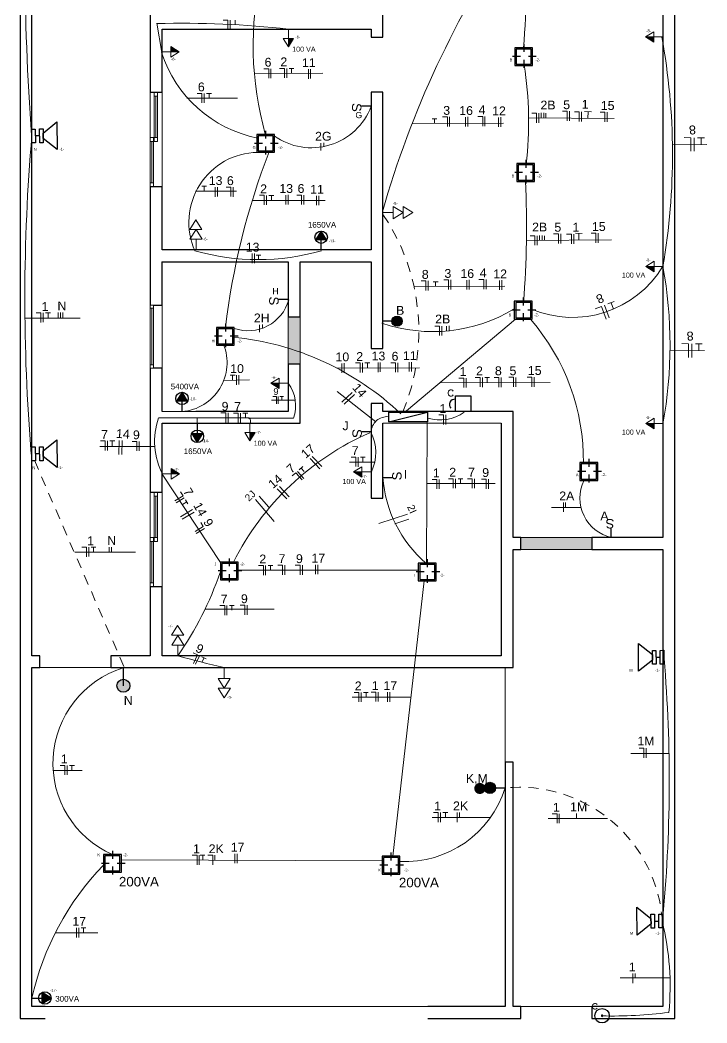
# Model space of a CAD drawing. Header units: millimetres. Extents: x 2802.7 to 2837.2, y 1572.5 to 1595.5.
# Drawn here: x 2802.71 to 2811.42, y 1572.5 to 1585.23 of the extents above; entities that cross this region are included whole.
import ezdxf

# ---------------------------------------------------------------- set-up
doc = ezdxf.new("R2010")
doc.units = ezdxf.units.MM
doc.linetypes.add('DASHDOT', pattern=[1, 0.5, -0.25, 0, -0.25])
doc.linetypes.add('DASHED', pattern=[1.905, 1.27, -0.635])
for name, color, linetype in [('05', 5, 'Continuous'), ('08', 8, 'Continuous'), ('EE-INTERRUPTOR', 2, 'Continuous'), ('ELETRICA', 2, 'Continuous'), ('ILUMINAÇÃO', 3, 'Continuous'), ('SIMBOLO', 2, 'Continuous')]:
    doc.layers.add(name, color=color, linetype=linetype)
for name, color, linetype, lineweight in [('A-AREA-IDEN', 2, 'Continuous', 9), ('A-DETL', 90, 'Continuous', 9), ('A-DETL-GENF', 92, 'Continuous', 9), ('A-FLOR', 192, 'Continuous', 9), ('A-FLOR-PATT', 8, 'Continuous', 9), ('A-GLAZ', 151, 'Continuous', 9), ('A-WALL', 113, 'Continuous', 9), ('AL2', 2, 'Continuous', 20), ('AL3', 3, 'Continuous', 30)]:
    doc.layers.add(name, color=color, linetype=linetype, lineweight=lineweight)
doc.styles.add('ROMAND', font='Romand', dxfattribs={"height": 0.3})
doc.styles.get("Standard").update_dxf_attribs({"font": 'arial.ttf'})

# ---------------------------------------------------------------- blocks, each defined once
blk = doc.blocks.new('Janela de correr - 2 Painéis - _120x100_MultiNucleo-524294-00-Térreo')
at = {"layer": 'A-GLAZ', "lineweight": 18}
for p, q in [((-0.6, 0.075), (-0.55, 0.075)), ((-0.55, 0.035), (-0.6, 0.035)), ((-0.55, 0.075), (-0.55, 0.035)), ((-0.025, 0.055), (-0.55, 0.055)), ((-0.55, 0.055), (-0.025, 0.055)), ((-0.025, 0.075), (0.025, 0.075)), ((-0.025, 0.035), (-0.025, 0.075)), ((0.025, 0.035), (-0.025, 0.035)), ((-0.025, 0.025), (0.025, 0.025)), ((-0.025, -0.015), (-0.025, 0.025)), ((0.025, 0.075), (0.025, 0.035)), ((0.025, 0.025), (0.025, -0.015)), ((0.025, 0.005), (0.55, 0.005)), ((0.55, 0.005), (0.025, 0.005)), ((0.55, 0.025), (0.6, 0.025)), ((0.55, -0.015), (0.55, 0.025)), ((0.025, -0.015), (-0.025, -0.015)), ((0.6, -0.015), (0.55, -0.015))]:
    blk.add_line(p, q, dxfattribs=at)
at = {"layer": 'A-GLAZ'}
for p, q in [((-0.55, 0.075), (-0.025, 0.075)), ((-0.025, 0.035), (-0.55, 0.035)), ((0.025, 0.025), (0.55, 0.025)), ((0.55, -0.015), (0.025, -0.015))]:
    blk.add_line(p, q, dxfattribs=at)
blk = doc.blocks.new('Janela Maxim-ar - Painel 1 - _80x60_MultiNucleo-575731-00-Térreo')
at = {"layer": 'A-GLAZ', "lineweight": 18}
for p, q in [((-0.4, 0.075), (-0.36, 0.075)), ((-0.4, 0.035), (-0.4, 0.075)), ((-0.36, 0.035), (-0.4, 0.035)), ((-0.36, 0.075), (-0.36, 0.035)), ((-0.36, 0.055), (0.36, 0.055)), ((0.36, 0.075), (0.4, 0.075)), ((0.36, 0.035), (0.36, 0.075)), ((0.4, 0.035), (0.36, 0.035)), ((0.4, 0.075), (0.4, 0.035))]:
    blk.add_line(p, q, dxfattribs=at)
at = {"layer": 'A-GLAZ'}
for p, q in [((-0.36, 0.075), (0.36, 0.075)), ((0.36, 0.035), (-0.36, 0.035))]:
    blk.add_line(p, q, dxfattribs=at)
blk = doc.blocks.new('A$C2d1ab4d6')
for points in [[(27.3, 157.9), (27.3, 27.3), (157.9, 27.3), (157.9, 157.9)], [(37.3, 147.9), (37.3, 37.3), (147.9, 37.3), (147.9, 147.9)]]:
    blk.add_lwpolyline(points, close=True)
at = {"layer": '08', "linetype": 'DASHDOT'}
for p, q in [((92.6, 185.3), (92.6, 0)), ((185.3, 92.6), (0, 92.6))]:
    blk.add_line(p, q, dxfattribs=at)
blk = doc.blocks.new('poste bicicross 1')
at = {"layer": 'ILUMINAÇÃO'}
blk.add_line((-0.057, 1.76), (-0.057, 1.452), dxfattribs=at)
for points in [[(-0.257, 2.012), (-1.057, 3.012), (0.943, 3.012), (0.143, 2.012)], [(-0.557, 2.012), (0.443, 2.012), (0.443, 1.76), (-0.557, 1.76)], [(-0.553, 1.452), (0.44, 1.452), (0.44, 1.2), (-0.553, 1.2)]]:
    blk.add_lwpolyline(points, close=True, dxfattribs=at)
blk = doc.blocks.new('A$C5A796328')
at = {"ltscale": 50}
h = blk.add_hatch(color=2, dxfattribs=at)
h.dxf.hatch_style = 1
h.paths.add_polyline_path([(15.6, 18.2), (15.6, 9.1), (30.2, 9.1)])
at = {"color": 2, "ltscale": 63}
for p, q in [((15.6, 0), (15.6, 18.2)), ((15.6, 18.2), (30.2, 9.1)), ((0, 9.1), (15.6, 9.1)), ((30.2, 9.1), (15.6, 0)), ((30.2, 9.1), (15.6, 9.1))]:
    blk.add_line(p, q, dxfattribs=at)
blk = doc.blocks.new('A$C51054501')
at = {"layer": 'AL3', "ltscale": 2}
h = blk.add_hatch(color=2, dxfattribs=at)
h.dxf.hatch_style = 1
h.paths.add_polyline_path([(21.9, 7), (11.7, 13.5), (11.7, 0.8)])
at = {"layer": 'AL3', "color": 2, "ltscale": 2}
for p, q in [((21.9, 7), (11.7, 13.5)), ((11.7, 0.8), (21.9, 7))]:
    blk.add_line(p, q, dxfattribs=at)
at = {"layer": 'SIMBOLO', "color": 2, "ltscale": 63}
for p, q in [((11.7, 0.8), (11.7, 13.5)), ((0, 7), (10, 7)), ((8.4, 7), (11.7, 7))]:
    blk.add_line(p, q, dxfattribs=at)
at = {"layer": 'SIMBOLO', "color": 1}
blk.add_circle((14.8, 7.1), 7.11, dxfattribs=at)

msp = doc.modelspace()

# ---------------------------------------------------------------- hatches: boundary and pattern name
at = {"true_color": 0x000000}
h = msp.add_hatch(color=18, dxfattribs=at)
h.dxf.hatch_style = 1
h.paths.add_polyline_path([(2807.559, 1581.406, 1), (2807.429, 1581.406, 1)])
h = msp.add_hatch(color=18, dxfattribs=at)
h.dxf.hatch_style = 1
h.paths.add_polyline_path([(2803.942, 1576.781, 1), (2804.107, 1576.781, 1)])
h = msp.add_hatch(color=2)
h.dxf.hatch_style = 1
h.paths.add_polyline_path([(2808.473, 1575.478, 1), (2808.615, 1575.478, 1)])
h = msp.add_hatch(color=2)
h.dxf.hatch_style = 1
h.paths.add_polyline_path([(2808.6, 1575.485, 1), (2808.743, 1575.485, 1)])
at = {"layer": 'A-FLOR-PATT'}
h = msp.add_hatch(dxfattribs=at)
h.set_pattern_fill('FP_6', color=256, style=0, pattern_type=2)
h.set_pattern_definition([(0, (2764.25022, 1584.46587), (0.406, 0.102), [0.034, -0.271, 0.034, -0.271, -1.626]), (0, (2764.25022, 1584.46587), (0.406, 0.102), [-0.61, 0.034, -0.576, 0.034, -0.271, -0.711]), (0, (2764.25022, 1584.46587), (0.406, 0.102), [-1.524, 0.034, -0.17, 0.034, -0.474]), (120, (2764.40222, 1584.51687), (-0.2913346, 0.30060631), [0.034, -0.271, 0.034, -0.271, -1.626]), (120, (2764.40222, 1584.51687), (-0.2913346, 0.30060631), [-0.61, 0.034, -0.576, 0.034, -0.271, -0.711]), (120, (2764.40222, 1584.51687), (-0.2913346, 0.30060631), [-1.524, 0.034, -0.17, 0.034, -0.474]), (240, (2764.45322, 1584.71987), (-0.1146654, -0.40260631), [0.034, -0.271, 0.034, -0.271, -1.626]), (240, (2764.45322, 1584.71987), (-0.1146654, -0.40260631), [-0.61, 0.034, -0.576, 0.034, -0.271, -0.711]), (240, (2764.45322, 1584.71987), (-0.1146654, -0.40260631), [-1.524, 0.034, -0.17, 0.034, -0.474])])
h.paths.add_polyline_path([(2809.965, 1578.511), (2809.965, 1578.661), (2809.065, 1578.661), (2809.065, 1578.511)], flags=0)
h.paths.add_polyline_path([(2806.115, 1580.861), (2806.265, 1580.861), (2806.265, 1581.461), (2806.115, 1581.461), (2806.115, 1581.421)], flags=0)
h.paths.add_polyline_path([(2807.165, 1585.361), (2807.315, 1585.361), (2807.315, 1585.961), (2807.165, 1585.961), (2807.165, 1585.939)], flags=0)
h.paths.add_polyline_path([(2807.165, 1586.811), (2807.315, 1586.811), (2807.315, 1587.611), (2807.165, 1587.611), (2807.165, 1586.843)], flags=0)
h.paths.add_polyline_path([(2804.515, 1586.911), (2804.515, 1587.611), (2804.365, 1587.611), (2804.365, 1586.911)], flags=0)
h.paths.add_polyline_path([(2805.59, 1590.761), (2806.19, 1590.762), (2806.19, 1590.911), (2805.59, 1590.911)], flags=0)
h.paths.add_polyline_path([(2804.615, 1590.761), (2805.215, 1590.761), (2805.215, 1590.911), (2804.615, 1590.911)], flags=0)

# ---------------------------------------------------------------- linework, layer by layer
at = {"color": 2}
for p, q in [((2807.494, 1581.406), (2807.316, 1581.406)), ((2804.024, 1576.781), (2804.024, 1577.011)), ((2808.672, 1575.485), (2808.864, 1575.485))]:
    msp.add_line(p, q, dxfattribs=at)
at = {"color": 1}
msp.add_lwpolyline([(2807.389, 1580.128), (2807.389, 1580.253), (2807.881, 1580.253), (2807.881, 1580.128)], close=True, dxfattribs=at)
msp.add_lwpolyline([(2807.389, 1580.128), (2807.881, 1580.253)], dxfattribs=at)
at = {"color": 2}
for centre, radius in [((2807.494, 1581.406), 0.0651), ((2804.024, 1576.781), 0.0825), ((2808.672, 1575.485), 0.0714)]:
    msp.add_circle(centre, radius, dxfattribs=at)
at = {"layer": 'A-AREA-IDEN', "color": 7, "true_color": 0xffffff}
for p, q in [((2805.289, 1585.226), (2805.349, 1585.226)), ((2805.349, 1585.226), (2805.349, 1585.105)), ((2805.378, 1585.226), (2805.378, 1585.105)), ((2805.44, 1585.226), (2805.44, 1585.166)), ((2805.682, 1584.55), (2806.555, 1584.553)), ((2805.806, 1584.609), (2805.867, 1584.609)), ((2805.867, 1584.609), (2805.867, 1584.488)), ((2805.896, 1584.609), (2805.896, 1584.488)), ((2806.006, 1584.613), (2806.066, 1584.613)), ((2806.066, 1584.613), (2806.066, 1584.493)), ((2806.095, 1584.613), (2806.095, 1584.493)), ((2806.126, 1584.613), (2806.187, 1584.613)), ((2806.157, 1584.613), (2806.157, 1584.553)), ((2806.37, 1584.602), (2806.37, 1584.482)), ((2806.399, 1584.604), (2806.399, 1584.484)), ((2804.96, 1584.296), (2805.02, 1584.296)), ((2805.02, 1584.296), (2805.02, 1584.175)), ((2805.049, 1584.296), (2805.049, 1584.175)), ((2805.08, 1584.296), (2805.14, 1584.296)), ((2805.111, 1584.296), (2805.111, 1584.235)), ((2804.828, 1584.234), (2805.472, 1584.234)), ((2808.071, 1583.997), (2808.132, 1583.997)), ((2808.132, 1583.997), (2808.132, 1583.877)), ((2808.161, 1583.997), (2808.161, 1583.876)), ((2808.363, 1583.995), (2808.363, 1583.874)), ((2808.393, 1583.997), (2808.393, 1583.876)), ((2808.519, 1584.004), (2808.58, 1584.004)), ((2808.58, 1584.004), (2808.58, 1583.882)), ((2808.609, 1584.003), (2808.609, 1583.882)), ((2808.78, 1583.991), (2808.78, 1583.871)), ((2808.81, 1583.993), (2808.81, 1583.873)), ((2809.162, 1583.986), (2810.247, 1583.977)), ((2809.204, 1584.045), (2809.264, 1584.045)), ((2809.264, 1584.045), (2809.264, 1583.924)), ((2809.293, 1584.045), (2809.293, 1583.924)), ((2809.322, 1584.048), (2809.322, 1583.987)), ((2809.354, 1584.049), (2809.354, 1583.989)), ((2809.383, 1584.047), (2809.383, 1583.986)), ((2809.592, 1584.069), (2809.653, 1584.069)), ((2809.653, 1584.069), (2809.653, 1583.948)), ((2809.682, 1584.069), (2809.682, 1583.947)), ((2809.743, 1584.06), (2809.804, 1584.06)), ((2809.804, 1584.06), (2809.804, 1583.94)), ((2809.833, 1584.06), (2809.833, 1583.94)), ((2809.871, 1584.064), (2809.958, 1584.063)), ((2809.916, 1584.064), (2809.915, 1583.977)), ((2810.068, 1584.058), (2810.129, 1584.058)), ((2810.129, 1584.058), (2810.129, 1583.936)), ((2810.158, 1584.058), (2810.158, 1583.936)), ((2807.694, 1583.914), (2808.845, 1583.917)), ((2807.939, 1583.975), (2807.999, 1583.975)), ((2807.97, 1583.974), (2807.97, 1583.914)), ((2811.134, 1583.735), (2811.221, 1583.734)), ((2811.221, 1583.734), (2811.219, 1583.562)), ((2811.262, 1583.734), (2811.261, 1583.561)), ((2811.306, 1583.733), (2811.393, 1583.733)), ((2811.351, 1583.733), (2811.35, 1583.647)), ((2806.528, 1583.665), (2806.528, 1583.572)), ((2806.565, 1583.668), (2806.565, 1583.623)), ((2810.986, 1583.644), (2811.424, 1583.646)), ((2805.018, 1583.12), (2805.078, 1583.12)), ((2805.049, 1583.12), (2805.049, 1583.059)), ((2805.187, 1583.106), (2805.187, 1582.985)), ((2805.217, 1583.108), (2805.217, 1582.987)), ((2805.328, 1583.106), (2805.389, 1583.106)), ((2805.389, 1583.106), (2805.389, 1582.986)), ((2805.418, 1583.106), (2805.418, 1582.985)), ((2804.94, 1583.056), (2805.46, 1583.057)), ((2805.75, 1583.003), (2805.81, 1583.003)), ((2805.81, 1583.003), (2805.81, 1582.882)), ((2805.839, 1583.002), (2805.839, 1582.882)), ((2805.87, 1583.002), (2805.931, 1583.002)), ((2805.901, 1583.002), (2805.901, 1582.942)), ((2806.083, 1583.006), (2806.083, 1582.885)), ((2806.112, 1583.008), (2806.112, 1582.887)), ((2806.224, 1583.006), (2806.284, 1583.006)), ((2806.284, 1583.006), (2806.284, 1582.885)), ((2806.313, 1583.006), (2806.313, 1582.885)), ((2806.474, 1582.996), (2806.474, 1582.876)), ((2806.503, 1582.998), (2806.503, 1582.878)), ((2805.656, 1582.939), (2806.581, 1582.938)), ((2809.183, 1582.49), (2809.243, 1582.49)), ((2809.243, 1582.49), (2809.243, 1582.369)), ((2809.272, 1582.49), (2809.272, 1582.369)), ((2809.301, 1582.492), (2809.301, 1582.432)), ((2809.334, 1582.493), (2809.334, 1582.433)), ((2809.362, 1582.49), (2809.362, 1582.43)), ((2809.48, 1582.514), (2809.541, 1582.514)), ((2809.541, 1582.514), (2809.541, 1582.392)), ((2809.571, 1582.514), (2809.571, 1582.392)), ((2809.645, 1582.509), (2809.706, 1582.509)), ((2809.706, 1582.509), (2809.706, 1582.388)), ((2809.735, 1582.509), (2809.735, 1582.388)), ((2809.757, 1582.521), (2809.843, 1582.52)), ((2809.801, 1582.52), (2809.8, 1582.434)), ((2809.956, 1582.523), (2810.016, 1582.523)), ((2810.016, 1582.523), (2810.016, 1582.401)), ((2810.046, 1582.523), (2810.046, 1582.401)), ((2809.136, 1582.431), (2810.214, 1582.439)), ((2805.657, 1582.263), (2805.657, 1582.142)), ((2805.686, 1582.265), (2805.686, 1582.144)), ((2805.707, 1582.244), (2805.767, 1582.244)), ((2805.738, 1582.244), (2805.738, 1582.184)), ((2807.708, 1581.846), (2808.859, 1581.849)), ((2807.799, 1581.916), (2807.86, 1581.916)), ((2807.86, 1581.916), (2807.86, 1581.795)), ((2807.889, 1581.916), (2807.889, 1581.794)), ((2807.953, 1581.906), (2808.014, 1581.906)), ((2807.984, 1581.906), (2807.984, 1581.846)), ((2808.086, 1581.929), (2808.146, 1581.929)), ((2808.146, 1581.929), (2808.146, 1581.808)), ((2808.175, 1581.929), (2808.175, 1581.808)), ((2808.378, 1581.927), (2808.378, 1581.806)), ((2808.408, 1581.929), (2808.408, 1581.808)), ((2808.533, 1581.936), (2808.594, 1581.936)), ((2808.594, 1581.936), (2808.594, 1581.814)), ((2808.624, 1581.935), (2808.624, 1581.814)), ((2808.795, 1581.923), (2808.795, 1581.803)), ((2808.825, 1581.925), (2808.825, 1581.805)), ((2810.005, 1581.563), (2810.086, 1581.594)), ((2810.086, 1581.594), (2810.147, 1581.433)), ((2810.125, 1581.609), (2810.186, 1581.448)), ((2810.166, 1581.625), (2810.247, 1581.656)), ((2810.208, 1581.64), (2810.238, 1581.56)), ((2802.779, 1581.444), (2803.477, 1581.444)), ((2802.919, 1581.51), (2802.979, 1581.51)), ((2802.979, 1581.51), (2802.979, 1581.39)), ((2803.008, 1581.513), (2803.008, 1581.392)), ((2803.039, 1581.51), (2803.1, 1581.51)), ((2803.07, 1581.51), (2803.07, 1581.45)), ((2803.199, 1581.518), (2803.199, 1581.45)), ((2803.227, 1581.517), (2803.227, 1581.449)), ((2803.256, 1581.517), (2803.256, 1581.45)), ((2805.752, 1581.36), (2805.752, 1581.267)), ((2805.788, 1581.362), (2805.788, 1581.318)), ((2807.973, 1581.343), (2808.033, 1581.343)), ((2808.033, 1581.343), (2808.033, 1581.223)), ((2808.062, 1581.343), (2808.062, 1581.223)), ((2808.122, 1581.344), (2808.122, 1581.284)), ((2808.155, 1581.345), (2808.155, 1581.285)), ((2811.105, 1581.121), (2811.191, 1581.12)), ((2811.191, 1581.12), (2811.19, 1580.947)), ((2811.232, 1581.12), (2811.231, 1580.947)), ((2811.277, 1581.119), (2811.363, 1581.118)), ((2811.321, 1581.119), (2811.32, 1581.032)), ((2810.956, 1581.03), (2811.394, 1581.032)), ((2806.728, 1580.811), (2807.78, 1580.814)), ((2806.795, 1580.871), (2806.795, 1580.75)), ((2806.824, 1580.872), (2806.824, 1580.752)), ((2806.968, 1580.876), (2807.028, 1580.876)), ((2807.028, 1580.876), (2807.028, 1580.755)), ((2807.057, 1580.876), (2807.057, 1580.755)), ((2807.088, 1580.876), (2807.148, 1580.876)), ((2807.119, 1580.876), (2807.119, 1580.815)), ((2807.253, 1580.881), (2807.253, 1580.76)), ((2807.282, 1580.883), (2807.282, 1580.762)), ((2807.416, 1580.879), (2807.476, 1580.879)), ((2807.476, 1580.879), (2807.476, 1580.758)), ((2807.505, 1580.879), (2807.505, 1580.758)), ((2807.649, 1580.886), (2807.649, 1580.766)), ((2807.679, 1580.888), (2807.679, 1580.768)), ((2805.379, 1580.721), (2805.44, 1580.721)), ((2805.41, 1580.721), (2805.41, 1580.66)), ((2805.46, 1580.721), (2805.46, 1580.6)), ((2805.489, 1580.723), (2805.489, 1580.602)), ((2808.279, 1580.684), (2808.34, 1580.684)), ((2808.34, 1580.684), (2808.34, 1580.564)), ((2808.369, 1580.684), (2808.369, 1580.563)), ((2808.487, 1580.692), (2808.547, 1580.692)), ((2808.547, 1580.692), (2808.547, 1580.572)), ((2808.576, 1580.692), (2808.576, 1580.571)), ((2808.607, 1580.692), (2808.667, 1580.692)), ((2808.638, 1580.692), (2808.638, 1580.632)), ((2808.726, 1580.693), (2808.787, 1580.693)), ((2808.787, 1580.693), (2808.787, 1580.571)), ((2808.816, 1580.693), (2808.816, 1580.571)), ((2808.911, 1580.694), (2808.971, 1580.694)), ((2808.971, 1580.694), (2808.971, 1580.572)), ((2809.001, 1580.693), (2809.001, 1580.572)), ((2809.143, 1580.697), (2809.204, 1580.697)), ((2809.204, 1580.697), (2809.204, 1580.575)), ((2809.233, 1580.697), (2809.233, 1580.575)), ((2805.298, 1580.654), (2805.625, 1580.662)), ((2808.038, 1580.624), (2809.434, 1580.628)), ((2805.919, 1580.45), (2805.965, 1580.45)), ((2805.965, 1580.45), (2805.965, 1580.358)), ((2805.987, 1580.45), (2805.987, 1580.358)), ((2806.01, 1580.45), (2806.056, 1580.45)), ((2806.034, 1580.45), (2806.034, 1580.404)), ((2807.224, 1580.13), (2806.734, 1580.514)), ((2806.925, 1580.503), (2806.796, 1580.38)), ((2806.953, 1580.476), (2806.824, 1580.354)), ((2806.203, 1580.403), (2805.904, 1580.403)), ((2805.261, 1580.243), (2805.322, 1580.243)), ((2805.322, 1580.243), (2805.322, 1580.122)), ((2805.351, 1580.243), (2805.351, 1580.122)), ((2805.42, 1580.241), (2805.48, 1580.241)), ((2805.48, 1580.241), (2805.48, 1580.121)), ((2805.509, 1580.241), (2805.509, 1580.121)), ((2805.54, 1580.241), (2805.601, 1580.241)), ((2805.571, 1580.241), (2805.571, 1580.181)), ((2808.024, 1580.216), (2808.084, 1580.216)), ((2808.084, 1580.216), (2808.084, 1580.095)), ((2808.113, 1580.216), (2808.113, 1580.095)), ((2804.419, 1579.818), (2803.726, 1579.818)), ((2803.733, 1579.886), (2803.793, 1579.886)), ((2803.793, 1579.886), (2803.793, 1579.765)), ((2803.822, 1579.886), (2803.822, 1579.765)), ((2803.853, 1579.886), (2803.914, 1579.886)), ((2803.884, 1579.886), (2803.884, 1579.825)), ((2803.97, 1579.892), (2803.965, 1579.714)), ((2804.009, 1579.892), (2804.004, 1579.715)), ((2804.137, 1579.881), (2804.197, 1579.881)), ((2804.197, 1579.881), (2804.197, 1579.76)), ((2804.226, 1579.881), (2804.226, 1579.76)), ((2806.391, 1579.663), (2806.514, 1579.534)), ((2806.418, 1579.691), (2806.54, 1579.562)), ((2806.911, 1579.681), (2806.971, 1579.681)), ((2806.971, 1579.681), (2806.971, 1579.561)), ((2807, 1579.681), (2807, 1579.56)), ((2807.031, 1579.681), (2807.091, 1579.681)), ((2807.062, 1579.681), (2807.062, 1579.621)), ((2806.254, 1579.522), (2806.299, 1579.563)), ((2806.277, 1579.543), (2806.318, 1579.498)), ((2807.209, 1579.618), (2806.893, 1579.618)), ((2806.165, 1579.442), (2806.21, 1579.482)), ((2806.21, 1579.482), (2806.29, 1579.393)), ((2806.231, 1579.501), (2806.312, 1579.412)), ((2808.147, 1579.407), (2808.208, 1579.407)), ((2808.208, 1579.407), (2808.208, 1579.287)), ((2808.237, 1579.407), (2808.237, 1579.286)), ((2808.268, 1579.407), (2808.328, 1579.407)), ((2808.299, 1579.407), (2808.299, 1579.347)), ((2808.387, 1579.408), (2808.448, 1579.408)), ((2808.448, 1579.408), (2808.448, 1579.286)), ((2808.477, 1579.408), (2808.477, 1579.286)), ((2805.976, 1579.279), (2806.099, 1579.151)), ((2806.003, 1579.307), (2806.125, 1579.178)), ((2807.875, 1579.346), (2808.74, 1579.346)), ((2807.94, 1579.399), (2808, 1579.399)), ((2808, 1579.399), (2808, 1579.279)), ((2808.029, 1579.399), (2808.029, 1579.278)), ((2808.565, 1579.402), (2808.626, 1579.402)), ((2808.626, 1579.402), (2808.626, 1579.281)), ((2808.656, 1579.402), (2808.656, 1579.281)), ((2804.781, 1579.191), (2804.678, 1579.128)), ((2804.796, 1579.166), (2804.692, 1579.103)), ((2804.749, 1579.242), (2804.781, 1579.191)), ((2805.747, 1579.184), (2805.867, 1579.046)), ((2804.828, 1579.113), (2804.776, 1579.081)), ((2804.812, 1579.139), (2804.843, 1579.088)), ((2805.698, 1579.142), (2805.938, 1578.865)), ((2809.823, 1579.044), (2809.452, 1579.044)), ((2809.603, 1579.106), (2809.603, 1578.986)), ((2809.632, 1579.106), (2809.632, 1579.046)), ((2804.9, 1579.016), (2804.747, 1578.925)), ((2804.921, 1578.984), (2804.768, 1578.893)), ((2807.625, 1578.956), (2807.265, 1578.839)), ((2805.037, 1578.801), (2804.934, 1578.739)), ((2805.052, 1578.776), (2804.949, 1578.714)), ((2805.006, 1578.853), (2805.037, 1578.801)), ((2807.645, 1578.893), (2807.465, 1578.834)), ((2803.496, 1578.537), (2803.556, 1578.537)), ((2803.556, 1578.537), (2803.556, 1578.417)), ((2803.585, 1578.54), (2803.585, 1578.419)), ((2803.616, 1578.537), (2803.677, 1578.537)), ((2803.647, 1578.537), (2803.647, 1578.477)), ((2803.845, 1578.541), (2803.845, 1578.474)), ((2803.874, 1578.541), (2803.874, 1578.475)), ((2803.408, 1578.475), (2804.178, 1578.475)), ((2805.739, 1578.307), (2805.799, 1578.307)), ((2805.799, 1578.307), (2805.799, 1578.186)), ((2805.828, 1578.307), (2805.828, 1578.186)), ((2805.859, 1578.307), (2805.919, 1578.307)), ((2805.89, 1578.306), (2805.89, 1578.246)), ((2805.983, 1578.311), (2806.043, 1578.311)), ((2806.043, 1578.311), (2806.043, 1578.19)), ((2806.072, 1578.311), (2806.072, 1578.19)), ((2806.204, 1578.311), (2806.265, 1578.311)), ((2806.265, 1578.311), (2806.265, 1578.19)), ((2806.294, 1578.31), (2806.294, 1578.19)), ((2806.46, 1578.317), (2806.46, 1578.197)), ((2806.489, 1578.317), (2806.489, 1578.197)), ((2805.067, 1577.752), (2805.938, 1577.752)), ((2805.249, 1577.799), (2805.309, 1577.799)), ((2805.309, 1577.799), (2805.309, 1577.678)), ((2805.338, 1577.798), (2805.338, 1577.678)), ((2805.37, 1577.798), (2805.43, 1577.798)), ((2805.4, 1577.798), (2805.4, 1577.738)), ((2805.506, 1577.803), (2805.566, 1577.803)), ((2805.566, 1577.803), (2805.566, 1577.682)), ((2805.595, 1577.802), (2805.595, 1577.682)), ((2804.91, 1577.2), (2804.965, 1577.174)), ((2804.965, 1577.174), (2804.913, 1577.065)), ((2804.991, 1577.162), (2804.94, 1577.053)), ((2805.019, 1577.148), (2805.074, 1577.123)), ((2805.047, 1577.135), (2805.021, 1577.081)), ((2807.666, 1576.637), (2806.924, 1576.637)), ((2806.95, 1576.696), (2807.01, 1576.696)), ((2807.01, 1576.696), (2807.01, 1576.575)), ((2807.039, 1576.696), (2807.039, 1576.575)), ((2807.07, 1576.696), (2807.13, 1576.696)), ((2807.101, 1576.696), (2807.101, 1576.635)), ((2807.165, 1576.7), (2807.225, 1576.7)), ((2807.225, 1576.7), (2807.225, 1576.58)), ((2807.254, 1576.7), (2807.254, 1576.58)), ((2807.373, 1576.7), (2807.373, 1576.579)), ((2807.402, 1576.7), (2807.402, 1576.579)), ((2810.563, 1575.989), (2810.623, 1575.989)), ((2810.623, 1575.989), (2810.623, 1575.868)), ((2810.652, 1575.989), (2810.652, 1575.868)), ((2810.941, 1575.923), (2810.459, 1575.923)), ((2803.222, 1575.77), (2803.282, 1575.77)), ((2803.282, 1575.77), (2803.282, 1575.65)), ((2803.311, 1575.77), (2803.311, 1575.649)), ((2803.342, 1575.77), (2803.403, 1575.77)), ((2803.373, 1575.77), (2803.373, 1575.71)), ((2803.134, 1575.706), (2803.502, 1575.706)), ((2808.673, 1575.11), (2807.941, 1575.11)), ((2807.956, 1575.173), (2808.016, 1575.173)), ((2808.016, 1575.173), (2808.016, 1575.052)), ((2808.045, 1575.172), (2808.045, 1575.052)), ((2808.077, 1575.172), (2808.137, 1575.172)), ((2808.107, 1575.172), (2808.107, 1575.112)), ((2808.256, 1575.173), (2808.256, 1575.051)), ((2808.285, 1575.173), (2808.285, 1575.112)), ((2810.162, 1575.095), (2809.412, 1575.095)), ((2809.462, 1575.157), (2809.523, 1575.157)), ((2809.523, 1575.157), (2809.523, 1575.036)), ((2809.552, 1575.157), (2809.552, 1575.036)), ((2809.768, 1575.16), (2809.768, 1575.099)), ((2804.898, 1574.63), (2804.958, 1574.63)), ((2804.958, 1574.63), (2804.958, 1574.51)), ((2804.987, 1574.63), (2804.987, 1574.51)), ((2804.999, 1574.631), (2805.059, 1574.631)), ((2805.03, 1574.631), (2805.03, 1574.57)), ((2805.097, 1574.631), (2805.157, 1574.631)), ((2805.157, 1574.631), (2805.157, 1574.51)), ((2805.186, 1574.631), (2805.186, 1574.57)), ((2805.438, 1574.65), (2805.438, 1574.53)), ((2805.467, 1574.65), (2805.467, 1574.53)), ((2803.429, 1573.71), (2803.429, 1573.589)), ((2803.458, 1573.71), (2803.458, 1573.589)), ((2803.489, 1573.71), (2803.549, 1573.71)), ((2803.52, 1573.71), (2803.52, 1573.649)), ((2803.168, 1573.646), (2803.701, 1573.646)), ((2810.951, 1573.076), (2810.322, 1573.076)), ((2810.484, 1573.13), (2810.484, 1573.009)), ((2810.513, 1573.13), (2810.513, 1573.076))]:
    msp.add_line(p, q, dxfattribs=at)
at = {"layer": 'A-AREA-IDEN', "color": 150}
for p, q in [((2807.613, 1580.267), (2808.995, 1581.432)), ((2804.472, 1580.178), (2805.618, 1580.178)), ((2804.961, 1580.109), (2804.961, 1580.178)), ((2805.617, 1580.177), (2806.18, 1580.176)), ((2807.876, 1580.128), (2807.866, 1578.337)), ((2805.255, 1578.346), (2804.517, 1579.465)), ((2807.764, 1578.246), (2805.484, 1578.246)), ((2807.837, 1578.111), (2807.442, 1574.618)), ((2807.304, 1574.558), (2803.999, 1574.574))]:
    msp.add_line(p, q, dxfattribs=at)
at = {"layer": 'A-AREA-IDEN', "color": 150, "linetype": 'DASHED', "ltscale": 0.1}
msp.add_line((2804.03, 1577.026), (2802.857, 1579.731), dxfattribs=at)
at = {"layer": 'A-AREA-IDEN', "color": 150}
msp.add_lwpolyline([(2804.511, 1584.813), (2804.45, 1585.188)], dxfattribs=at)
for centre, radius, start, end in [((2833.062, 1586.01), 30.285, 175.8343, 184.2588), ((2819.491, 1579.303), 12.673, 146.1008, 164.0089), ((2801.872, 1585.558), 7.257, 354.5958, 6.5322), ((2809.889, 1584.905), 4.219, 167.2475, 195.5087), ((2804.762, 1572.606), 12.579, 83.8103, 91.4216), ((2802.713, 1583.517), 8.274, 350.1375, 10.3954), ((2806.047, 1585.314), 1.618, 197.948, 258.5483), ((2804.582, 1583.936), 4.581, 353.2437, 9.0135), ((2806.408, 1584.415), 0.809, 234.4025, 339.5045), ((2826.767, 1581.694), 23.992, 175.0592, 184.7259), ((2805.742, 1582.661), 0.887, 91.1092, 204.0735), ((2814.354, 1580.269), 9.096, 158.8291, 173.3283), ((2797.92, 1582.593), 11.217, 355.1546, 3.0018), ((2805.734, 1585.088), 2.901, 253.9581, 286.0419), ((2809.718, 1582.79), 1.336, 247.1268, 329.0194), ((2805.341, 1581.102), 5.615, 349.7481, 10.2562), ((2805.606, 1581.819), 0.534, 250.9023, 344.3661), ((2807.947, 1583.265), 1.991, 251.1036, 301.2097), ((2807.127, 1579.637), 2.73, 359.3381, 40.9245), ((2805.053, 1577.604), 3.619, 46.5437, 84.2535), ((2804.718, 1580.878), 0.621, 274.6812, 21.9889), ((2805.733, 1580.335), 0.476, 340.205, 36.4823), ((2805.319, 1579.879), 0.899, 160.586, 208.0528), ((2805.587, 1580.135), 0.0518, 325.0768, 54.8942), ((2807.37, 1579.989), 0.206, 85.4122, 176.8643), ((2808.035, 1580.692), 0.539, 253.5504, 305.0694), ((2808.545, 1576.792), 3.49, 113.5422, 153.5095), ((2806.651, 1579.738), 0.573, 334.6567, 27.0465), ((2808.896, 1579.538), 1.586, 184.1539, 229.2164), ((2810.331, 1579.165), 0.518, 155.1747, 256.68), ((2801.208, 1579.609), 4.276, 325.0761, 341.0096), ((2808.128, 1589.316), 12.625, 254.3099, 257.0636), ((2792.735, 1575.572), 18.211, 354.3788, 4.8947), ((2804.396, 1575.798), 1.265, 107.1645, 246.2251), ((2807.594, 1575.88), 1.33, 267.2273, 342.7107), ((2806.303, 1572.057), 3.521, 135.9423, 167.5227), ((2807.523, 1572.966), 3.434, 354.5083, 13.8555), ((2810.229, 1578.177), 5.586, 268.6176, 277.3108)]:
    msp.add_arc(centre, radius, start, end, dxfattribs=at)
at = {"layer": 'A-AREA-IDEN', "color": 150, "linetype": 'DASHED', "ltscale": 0.1}
for centre, radius, start, end in [((2805.114, 1581.275), 2.657, 337.4247, 34.0314), ((2809.041, 1573.673), 1.821, 3.6281, 95.5689)]:
    msp.add_arc(centre, radius, start, end, dxfattribs=at)
at = {"layer": 'A-DETL'}
msp.add_line((2810.865, 1586.811), (2810.865, 1585.011), dxfattribs=at)
at = {"layer": 'A-DETL-GENF'}
for p, q in [((2804.942, 1580.261), (2804.515, 1580.261)), ((2807.315, 1580.111), (2808.815, 1580.111))]:
    msp.add_line(p, q, dxfattribs=at)
at = {"layer": 'A-FLOR'}
for p, q in [((2806.114, 1582.161), (2804.514, 1582.161)), ((2806.114, 1580.261), (2806.114, 1582.161)), ((2806.115, 1581.461), (2806.115, 1580.861)), ((2806.265, 1581.461), (2806.265, 1580.861)), ((2809.065, 1578.661), (2809.965, 1578.661)), ((2809.065, 1578.511), (2809.965, 1578.511)), ((2803.865, 1577.011), (2802.965, 1577.011)), ((2808.865, 1575.811), (2808.865, 1577.011)), ((2803.033, 1572.711), (2807.883, 1572.711)), ((2809.065, 1572.711), (2809.965, 1572.711))]:
    msp.add_line(p, q, dxfattribs=at)
at = {"layer": 'A-WALL', "lineweight": 25}
for p, q in [((2802.715, 1595.361), (2802.715, 1572.561)), ((2811.015, 1572.561), (2811.015, 1595.361)), ((2802.865, 1577.161), (2802.865, 1595.211)), ((2810.865, 1587.611), (2810.865, 1578.661)), ((2804.365, 1585.561), (2804.365, 1584.311)), ((2807.315, 1585.011), (2807.315, 1585.361)), ((2804.515, 1584.311), (2804.515, 1585.111)), ((2804.515, 1585.111), (2807.165, 1585.111)), ((2807.165, 1585.111), (2807.165, 1585.011)), ((2807.165, 1585.011), (2807.315, 1585.011)), ((2804.365, 1584.311), (2804.515, 1584.311)), ((2807.165, 1584.311), (2807.165, 1582.311)), ((2807.315, 1584.311), (2807.165, 1584.311)), ((2807.315, 1581.061), (2807.315, 1584.311)), ((2804.515, 1583.111), (2804.365, 1583.111)), ((2804.365, 1583.111), (2804.365, 1581.611)), ((2804.515, 1582.311), (2804.515, 1583.111)), ((2807.165, 1582.311), (2804.515, 1582.311)), ((2804.515, 1581.611), (2804.515, 1582.161)), ((2804.515, 1582.161), (2806.115, 1582.161)), ((2806.115, 1582.161), (2806.115, 1581.461)), ((2806.265, 1582.161), (2807.165, 1582.161)), ((2806.265, 1581.461), (2806.265, 1582.161)), ((2807.165, 1582.161), (2807.165, 1581.061)), ((2804.405, 1581.611), (2804.515, 1581.611)), ((2806.115, 1581.461), (2806.265, 1581.461)), ((2807.165, 1581.061), (2807.315, 1581.061)), ((2804.365, 1580.811), (2804.365, 1579.236)), ((2804.515, 1580.811), (2804.405, 1580.811)), ((2804.515, 1580.261), (2804.515, 1580.811)), ((2806.115, 1580.861), (2806.115, 1580.261)), ((2806.265, 1580.861), (2806.115, 1580.861)), ((2806.265, 1580.111), (2806.265, 1580.861)), ((2807.165, 1580.361), (2807.165, 1579.161)), ((2807.315, 1580.361), (2807.165, 1580.361)), ((2807.315, 1580.261), (2807.315, 1580.361)), ((2806.115, 1580.261), (2804.942, 1580.261)), ((2808.965, 1580.261), (2807.315, 1580.261)), ((2808.965, 1578.661), (2808.965, 1580.261)), ((2804.515, 1579.236), (2804.515, 1580.111)), ((2804.515, 1580.111), (2806.265, 1580.111)), ((2807.315, 1579.161), (2807.315, 1580.111)), ((2808.815, 1580.111), (2808.815, 1577.161)), ((2804.365, 1579.236), (2804.515, 1579.236)), ((2807.165, 1579.161), (2807.315, 1579.161)), ((2809.065, 1578.661), (2808.965, 1578.661)), ((2809.065, 1578.511), (2809.065, 1578.661)), ((2810.865, 1578.661), (2809.965, 1578.661)), ((2809.965, 1578.661), (2809.965, 1578.511)), ((2808.965, 1577.011), (2808.965, 1578.511)), ((2808.965, 1578.511), (2809.065, 1578.511)), ((2809.965, 1578.511), (2810.865, 1578.511)), ((2810.865, 1578.511), (2810.865, 1572.711)), ((2804.515, 1578.036), (2804.365, 1578.036)), ((2804.365, 1578.036), (2804.365, 1577.161)), ((2804.515, 1577.161), (2804.515, 1578.036)), ((2802.965, 1577.161), (2802.865, 1577.161)), ((2802.965, 1577.011), (2802.965, 1577.161)), ((2804.365, 1577.161), (2803.865, 1577.161)), ((2803.865, 1577.161), (2803.865, 1577.011)), ((2808.815, 1577.161), (2804.515, 1577.161)), ((2802.865, 1572.711), (2802.865, 1577.011)), ((2802.865, 1577.011), (2802.965, 1577.011)), ((2803.865, 1577.011), (2808.965, 1577.011)), ((2808.965, 1575.811), (2808.865, 1575.811)), ((2808.865, 1575.811), (2808.865, 1572.711)), ((2808.965, 1572.711), (2808.965, 1575.811)), ((2803.033, 1572.711), (2802.865, 1572.711)), ((2808.865, 1572.711), (2807.883, 1572.711)), ((2809.065, 1572.711), (2808.965, 1572.711)), ((2809.065, 1572.561), (2809.065, 1572.711)), ((2810.865, 1572.711), (2809.965, 1572.711)), ((2809.965, 1572.711), (2809.965, 1572.561)), ((2802.715, 1572.561), (2803.033, 1572.561)), ((2807.883, 1572.561), (2809.065, 1572.561)), ((2809.965, 1572.561), (2811.015, 1572.561))]:
    msp.add_line(p, q, dxfattribs=at)
at = {"layer": 'A-WALL'}
for p, q in [((2804.365, 1583.736), (2804.365, 1584.311)), ((2804.515, 1584.311), (2804.515, 1583.111)), ((2804.515, 1581.611), (2804.515, 1580.811)), ((2804.365, 1578.661), (2804.365, 1579.236)), ((2804.515, 1579.236), (2804.515, 1578.036))]:
    msp.add_line(p, q, dxfattribs=at)
at = {"layer": 'AL2', "color": 1, "ltscale": 63}
for p, q in [((2807.447, 1582.706), (2807.447, 1582.86)), ((2807.447, 1582.86), (2807.57, 1582.783)), ((2807.572, 1582.708), (2807.572, 1582.862)), ((2807.572, 1582.862), (2807.695, 1582.785)), ((2807.312, 1582.783), (2807.447, 1582.783)), ((2807.57, 1582.783), (2807.447, 1582.706)), ((2807.695, 1582.785), (2807.572, 1582.708)), ((2804.867, 1582.57), (2804.944, 1582.693)), ((2804.944, 1582.693), (2805.021, 1582.57)), ((2805.021, 1582.57), (2804.867, 1582.57)), ((2804.869, 1582.445), (2804.946, 1582.568)), ((2804.946, 1582.568), (2805.023, 1582.445)), ((2805.023, 1582.445), (2804.869, 1582.445)), ((2804.946, 1582.31), (2804.946, 1582.445)), ((2804.635, 1577.421), (2804.712, 1577.544)), ((2804.712, 1577.544), (2804.789, 1577.421)), ((2804.789, 1577.421), (2804.635, 1577.421)), ((2804.637, 1577.295), (2804.714, 1577.419)), ((2804.714, 1577.419), (2804.791, 1577.295)), ((2804.791, 1577.295), (2804.637, 1577.295)), ((2804.714, 1577.161), (2804.714, 1577.295)), ((2805.302, 1577.011), (2805.302, 1576.875)), ((2805.225, 1576.875), (2805.379, 1576.875)), ((2805.302, 1576.752), (2805.225, 1576.875)), ((2805.379, 1576.875), (2805.302, 1576.752)), ((2805.227, 1576.75), (2805.381, 1576.75)), ((2805.304, 1576.627), (2805.227, 1576.75)), ((2805.381, 1576.75), (2805.304, 1576.627))]:
    msp.add_line(p, q, dxfattribs=at)
at = {"layer": 'EE-INTERRUPTOR', "ltscale": 63}
for p, q in [((2807.16, 1584.135), (2807.042, 1584.135)), ((2806.11, 1581.681), (2805.992, 1581.681)), ((2807.165, 1580.001), (2807.046, 1580.001)), ((2807.315, 1579.424), (2807.433, 1579.424)), ((2810.211, 1578.659), (2810.211, 1578.777))]:
    msp.add_line(p, q, dxfattribs=at)
at = {"layer": 'ELETRICA'}
for p, q in [((2808.234, 1580.261), (2808.234, 1580.459)), ((2808.234, 1580.459), (2808.432, 1580.459)), ((2808.432, 1580.459), (2808.432, 1580.261)), ((2808.432, 1580.261), (2808.234, 1580.261))]:
    msp.add_line(p, q, dxfattribs=at)
msp.add_circle((2810.094, 1572.595), 0.0913, dxfattribs=at)
for centre, radius, start, end in [((2808.225, 1580.348), 0.0675, 82.6187, 224.2802), ((2810.094, 1572.595), 0.00856, 0, 180), ((2810.094, 1572.595), 0.00856, 180, 0)]:
    msp.add_arc(centre, radius, start, end, dxfattribs=at)

# ---------------------------------------------------------------- block references
at = {"xscale": 0.001727213490430645, "yscale": 0.001727213490430645, "zscale": 0.001727213490430645}
for p in [(2808.94, 1584.602, 0), (2805.668, 1583.502, 0), (2808.966, 1583.132, 0), (2808.934, 1581.386, 0), (2805.158, 1581.055, 0), (2809.766, 1579.339, 0), (2805.207, 1578.077, 0), (2807.717, 1578.065, 0), (2803.726, 1574.367, 0), (2807.257, 1574.345, 0)]:
    msp.add_blockref('A$C2d1ab4d6', p, dxfattribs=at)
at = {"layer": '05', "xscale": 0.1763668810111434, "yscale": 0.1763668810111434, "zscale": 0.1763668810111434}
for p, rotation in [((2802.653, 1583.743), 270.6726447756747), ((2802.652, 1579.71), 270.6726447756747), ((2811.088, 1577.154), 90.33632238783719), ((2811.069, 1573.807), 90.33632238783719)]:
    msp.add_blockref('poste bicicross 1', p, dxfattribs=dict(at, rotation=rotation))
at = {"layer": 'A-GLAZ', "rotation": 89.99999999999993}
for name, p in [('Janela de correr - 2 Painéis - _120x100_MultiNucleo-524294-00-Térreo', (2804.44, 1583.711)), ('Janela Maxim-ar - Painel 1 - _80x60_MultiNucleo-575731-00-Térreo', (2804.44, 1581.211)), ('Janela de correr - 2 Painéis - _120x100_MultiNucleo-524294-00-Térreo', (2804.44, 1578.636))]:
    msp.add_blockref(name, p, dxfattribs=at)
at = {"layer": 'AL2', "color": 1, "ltscale": 50, "xscale": 0.007273731667291592, "yscale": 0.007273731667291592, "zscale": 0.007273731667291592}
for p, rotation in [((2806.05, 1585.107), 270.0000000000038), ((2810.865, 1585.078), 179.9999999999999), ((2810.867, 1582.166), 179.9999999999999), ((2806.115, 1580.684), 179.9999999999999), ((2810.867, 1580.174), 179.9999999999999), ((2805.563, 1580.108), 270.0000000000038), ((2807.162, 1579.56), 180.0000000000038)]:
    msp.add_blockref('A$C5A796328', p, dxfattribs=dict(at, rotation=rotation))
for p in [(2804.514, 1584.757), (2804.517, 1579.403)]:
    msp.add_blockref('A$C5A796328', p, dxfattribs=at)
at = {"layer": 'AL2', "color": 1, "ltscale": 2, "xscale": 0.01104284911225828, "yscale": 0.01104284911225828, "zscale": 0.01104284911225828}
for p, rotation in [((2806.611, 1582.308), 90.17689909154367), ((2804.847, 1580.263), 90.17689909154367), ((2804.884, 1580.109), 270)]:
    msp.add_blockref('A$C51054501', p, dxfattribs=dict(at, rotation=rotation))
msp.add_blockref('A$C51054501', (2802.865, 1572.741), dxfattribs=at)

# ---------------------------------------------------------------- texts
at = {"layer": 'A-AREA-IDEN', "color": 7, "true_color": 0xffffff, "attachment_point": 1}
for s, insert, char_height in [('-6-', (2806.205, 1585.028), 0.0355), ('-8-', (2810.654, 1585.108), 0.0355), ('-6-', (2804.628, 1584.749), 0.0355), ('6', (2805.815, 1584.747), 0.112), ('2', (2806.015, 1584.752), 0.112), ('11', (2806.289, 1584.741), 0.1117), ('B', (2808.923, 1584.739), 0.0355), ('-2-', (2809.249, 1584.74), 0.0355), ('6', (2804.969, 1584.434), 0.112), ('3', (2808.08, 1584.136), 0.112), ('16', (2808.283, 1584.134), 0.1117), ('4', (2808.528, 1584.144), 0.113), ('12', (2808.7, 1584.13), 0.1117), ('2B', (2809.313, 1584.204), 0.1117), ('5', (2809.601, 1584.209), 0.113), ('1', (2809.835, 1584.213), 0.112), ('15', (2810.077, 1584.198), 0.1127), ('G', (2806.967, 1584.06), 0.0784), ('2G', (2806.455, 1583.808), 0.1117), ('N', (2802.887, 1583.605), 0.0355), ('-1-', (2803.213, 1583.606), 0.0355), ('G', (2805.663, 1583.628), 0.0355), ('-2-', (2805.988, 1583.63), 0.0355), ('13', (2805.107, 1583.245), 0.1117), ('6', (2805.337, 1583.245), 0.112), ('B', (2808.948, 1583.266), 0.0355), ('-2-', (2809.273, 1583.267), 0.0355), ('2', (2805.759, 1583.141), 0.112), ('13', (2806.002, 1583.145), 0.1117), ('6', (2806.233, 1583.145), 0.112), ('11', (2806.393, 1583.135), 0.1117), ('-8-', (2807.442, 1582.919), 0.0355), ('2B', (2809.207, 1582.656), 0.1117), ('5', (2809.489, 1582.654), 0.113), ('1', (2809.718, 1582.654), 0.112), ('15', (2809.965, 1582.663), 0.1127), ('-6-', (2805.034, 1582.466), 0.0355), ('13', (2805.576, 1582.401), 0.1117), ('-13-', (2806.628, 1582.44), 0.0355), ('4', (2808.542, 1582.075), 0.113), ('-8-', (2810.649, 1582.201), 0.0355), ('8', (2807.808, 1582.056), 0.113), ('3', (2808.095, 1582.068), 0.112), ('16', (2808.298, 1582.066), 0.1117), ('12', (2808.715, 1582.062), 0.1117), ('H', (2805.913, 1581.827), 0.0784), ('1', (2802.988, 1581.649), 0.112), ('\\pxql;N', (2803.189, 1581.655), 0.1117), ('B', (2807.482, 1581.599), 0.112), ('2H', (2805.679, 1581.503), 0.1117), ('2B', (2807.978, 1581.489), 0.1117), ('B', (2808.908, 1581.503), 0.0355), ('-2-', (2809.234, 1581.505), 0.0355), ('H', (2805.144, 1581.172), 0.0355), ('-2-', (2805.47, 1581.173), 0.0355), ('10', (2806.714, 1581.009), 0.1117), ('2', (2806.977, 1581.014), 0.112), ('13', (2807.172, 1581.02), 0.1117), ('6', (2807.425, 1581.017), 0.112), ('11', (2807.569, 1581.025), 0.1117), ('10', (2805.379, 1580.86), 0.1117), ('1', (2808.288, 1580.823), 0.112), ('2', (2808.496, 1580.831), 0.112), ('8', (2808.735, 1580.833), 0.113), ('5', (2808.92, 1580.833), 0.113), ('15', (2809.152, 1580.837), 0.1127), ('-9-', (2805.904, 1580.708), 0.0355), ('9', (2805.926, 1580.555), 0.0847), ('-10-', (2804.863, 1580.439), 0.0355), ('9', (2805.27, 1580.382), 0.112), ('7', (2805.429, 1580.38), 0.112), ('1', (2808.033, 1580.354), 0.112), ('-8-', (2810.648, 1580.2), 0.0355), ('J', (2806.802, 1580.135), 0.112), ('7', (2803.742, 1580.024), 0.112), ('9', (2804.146, 1580.02), 0.112), ('-7-', (2805.71, 1580.012), 0.0355), ('-14-', (2805.024, 1579.905), 0.0355), ('7', (2806.92, 1579.82), 0.112), ('N', (2802.871, 1579.564), 0.0355), ('-1-', (2803.197, 1579.566), 0.0355), ('-7-', (2804.668, 1579.543), 0.0355), ('1', (2807.949, 1579.538), 0.112), ('2', (2808.156, 1579.546), 0.112), ('7', (2808.396, 1579.548), 0.113), ('9', (2808.574, 1579.542), 0.113), ('-7-', (2807.053, 1579.452), 0.0355), ('I', (2807.58, 1579.518), 0.112), ('A', (2809.762, 1579.475), 0.0355), ('-2-', (2810.088, 1579.476), 0.0355), ('2A', (2809.551, 1579.245), 0.1117), ('A', (2810.072, 1578.991), 0.112), ('1', (2803.565, 1578.676), 0.112), ('\\pxql;N', (2803.819, 1578.68), 0.1117), ('2', (2805.748, 1578.445), 0.112), ('7', (2805.992, 1578.45), 0.112), ('9', (2806.213, 1578.449), 0.112), ('17', (2806.409, 1578.456), 0.1117), ('J', (2805.178, 1578.341), 0.0355), ('-2-', (2805.504, 1578.342), 0.0355), ('I', (2807.71, 1578.2), 0.0355), ('-2-', (2808.035, 1578.201), 0.0355), ('7', (2805.258, 1577.937), 0.112), ('9', (2805.515, 1577.941), 0.112), ('-7-', (2804.591, 1577.558), 0.0355), ('M', (2810.44, 1576.995), 0.0355), ('-1-', (2810.765, 1576.996), 0.0355), ('2', (2806.958, 1576.835), 0.112), ('1', (2807.174, 1576.839), 0.112), ('17', (2807.322, 1576.838), 0.1117), ('N', (2804.03, 1576.65), 0.112), ('-9-', (2805.342, 1576.651), 0.0355), ('1M', (2810.542, 1576.136), 0.1117), ('1', (2803.231, 1575.909), 0.112), ('K,M', (2808.368, 1575.661), 0.1117), ('1', (2807.965, 1575.311), 0.112), ('2K', (2808.204, 1575.313), 0.1127), ('1', (2809.471, 1575.295), 0.112), ('1M', (2809.687, 1575.3), 0.1127), ('1', (2804.907, 1574.769), 0.112), ('2K', (2805.106, 1574.769), 0.1117), ('17', (2805.386, 1574.789), 0.1117), ('K', (2803.695, 1574.653), 0.0355), ('-2-', (2804.02, 1574.654), 0.0355), ('K', (2807.257, 1574.461), 0.0355), ('-2-', (2807.583, 1574.462), 0.0355), ('17', (2803.378, 1573.848), 0.1117), ('M', (2810.447, 1573.659), 0.0355), ('-1-', (2810.773, 1573.66), 0.0355), ('1', (2810.433, 1573.269), 0.112), ('-17-', (2803.095, 1572.936), 0.0355)]:
    msp.add_mtext(s, dxfattribs=dict(at, insert=insert, char_height=char_height))
at = {"layer": 'A-AREA-IDEN', "attachment_point": 1}
for s, width, gutter_width, heights, insert, char_height in [('100 VA', 0.45131, 0.324, [0], (2806.165, 1584.889), 0.0648), ('1650VA', 0.24604, 0.361, [0.0703], (2806.364, 1582.665), 0.0722), ('100 VA', 0.45131, 0.324, [0], (2810.345, 1582.023), 0.0648), ('5400VA', 0.24604, 0.361, [0.0703], (2804.625, 1580.613), 0.0722), ('100 VA', 0.45131, 0.324, [0], (2810.345, 1580.031), 0.0648), ('1650VA', 0.24604, 0.361, [0.0703], (2804.79, 1579.792), 0.0722), ('100 VA', 0.45131, 0.324, [0], (2805.677, 1579.89), 0.0648), ('100 VA', 0.45131, 0.324, [0], (2806.802, 1579.405), 0.0648), ('200VA', 0.28607, 0.604, [0], (2803.968, 1574.356), 0.1208), ('200VA', 0.28607, 0.604, [0], (2807.518, 1574.345), 0.1208), ('300VA', 0.24604, 0.361, [0.0703], (2803.161, 1572.846), 0.0722)]:
    msp.add_mtext_dynamic_manual_height_columns(s, width=width, gutter_width=gutter_width, heights=heights, dxfattribs=dict(at, insert=insert, char_height=char_height))
at = {"layer": 'A-AREA-IDEN', "color": 7, "true_color": 0xffffff}
for s, insert, char_height, attachment_point, rotation in [('8', (2811.287, 1583.778), 0.113, 1, 183.4294), ('8', (2810.132, 1581.659), 0.113, 1, 204.8033), ('8', (2811.258, 1581.163), 0.113, 1, 183.4294), ('14', (2807.005, 1580.631), 0.1117, 1, 311.2082), ('14', (2803.936, 1580.038), 0.1117, 1, 356.1856), ('17', (2806.263, 1579.742), 0.1117, 1, 41.2082), ('7', (2806.079, 1579.55), 0.112, 1, 42.1152), ('14', (2805.848, 1579.359), 0.1117, 1, 41.2082), ('7', (2804.873, 1579.306), 0.112, 1, 301.2383), ('2J', (2805.601, 1579.223), 0.0899, 2, 44.4303), ('14', (2805.006, 1579.123), 0.1117, 1, 298.4935), ('2I', (2807.704, 1579.091), 0.0927, 1, 294.1623), ('9', (2805.129, 1578.917), 0.112, 1, 301.2383), ('9', (2804.977, 1577.321), 0.112, 1, 334.7811)]:
    msp.add_mtext(s, dxfattribs=dict(at, insert=insert, char_height=char_height, attachment_point=attachment_point, rotation=rotation))
at = {"layer": 'EE-INTERRUPTOR', "ltscale": 63}
for rotation, p in [(270, (2806.923, 1584.173)), (270, (2805.873, 1581.719)), (270, (2806.928, 1580.039)), (90, (2807.552, 1579.386)), (180, (2810.249, 1578.896))]:
    msp.add_text('S', height=0.119, rotation=rotation, dxfattribs=at).set_placement(p)
at = {"layer": 'ELETRICA', "style": 'ROMAND'}
for height, p in [(0.123, (2808.127, 1580.453)), (0.114, (2809.959, 1572.676))]:
    msp.add_text('c', height=height, dxfattribs=at).set_placement(p)

doc.saveas('drawing.dxf')
